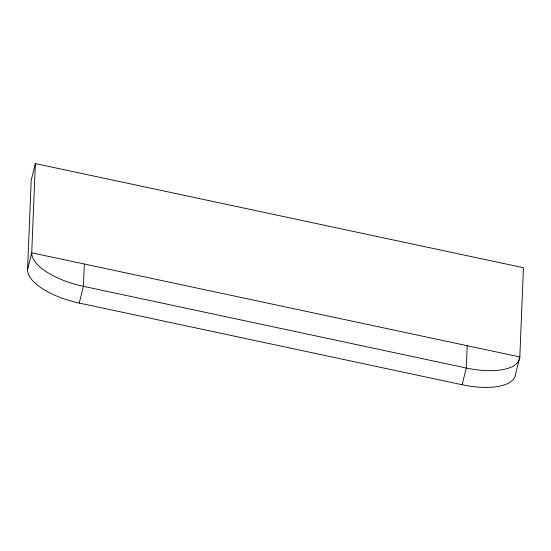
<?xml version="1.0" encoding="UTF-8"?>
<svg xmlns="http://www.w3.org/2000/svg" width="551" height="551" viewBox="0 0 551 551"><rect width="100%" height="100%" fill="white"/><g stroke="black" fill="none" stroke-linecap="round" stroke-linejoin="round"><path stroke-width="0.83" d="M27.557 269.535L31.193 180.322L35.367 163.585L523.45 267.724L519.813 356.938L515.64 373.668A53.936 21.937 14 0 1 462.137 384.75L79.241 303.057A53.936 21.937 14 0 1 27.557 269.535L31.731 252.799L35.367 163.585M84.324 264.019L83.415 286.327L79.241 303.057M467.22 345.711L466.304 368.02L462.137 384.75M519.813 356.938L31.731 252.799A53.936 21.937 14 0 0 83.415 286.327L466.304 368.02A53.936 21.937 14 0 0 519.813 356.938"/></g></svg>
